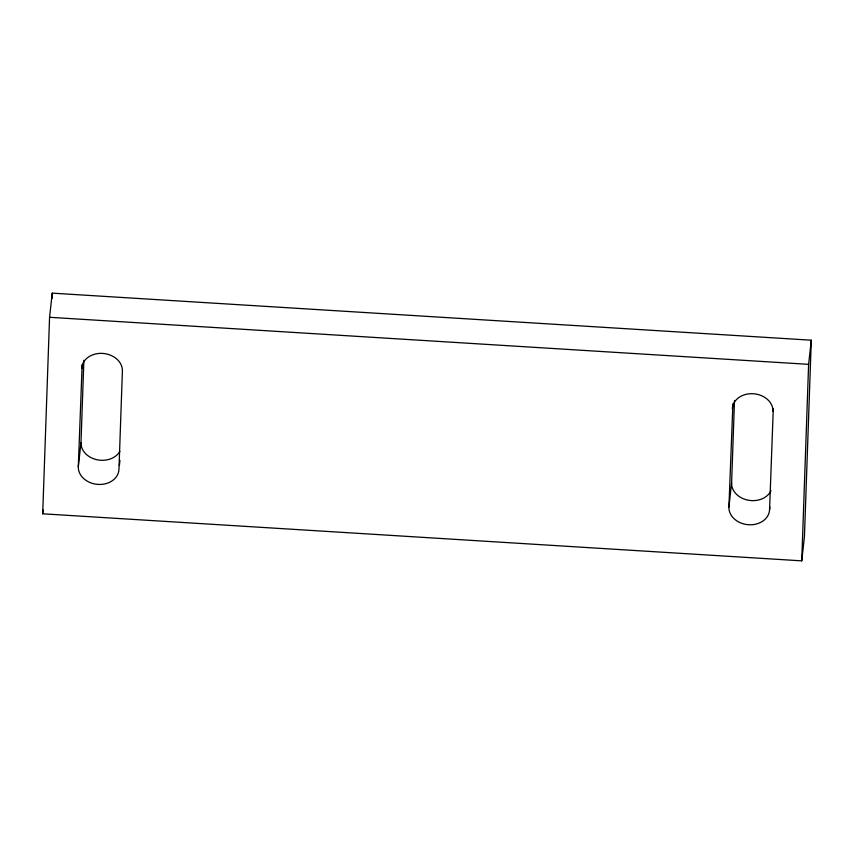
<?xml version="1.0" encoding="UTF-8"?>
<svg xmlns="http://www.w3.org/2000/svg" width="854" height="854" viewBox="0 0 854 854"><rect width="100%" height="100%" fill="white"/><g stroke="black" fill="none" stroke-linecap="round" stroke-linejoin="round"><path stroke-width="1.28" d="M42.7 513.798L49.564 317.293L52.254 293.146L811.3 340.202L804.436 536.707L801.746 560.854L42.7 513.798L43.127 509.987M52.073 298.452L52.254 293.146M81.728 368.522A20.389 16.365 6.4 0 1 102.64 353.407A20.389 16.365 6.4 0 1 122.4 371.042L118.962 469.294A20.389 16.365 6.4 0 1 98.061 484.41A20.389 16.365 6.4 0 1 78.301 466.775L82.155 364.711M78.301 466.775L80.991 442.628L83.873 360.303M769.86 507.084L769.571 509.624A20.389 16.365 6.4 0 1 748.67 524.74A20.389 16.365 6.4 0 1 728.91 507.105L732.913 403.771M728.91 507.105L731.6 482.958L734.483 400.633M769.571 509.624L773.286 408.831M801.746 560.854L808.61 364.348L811.3 340.202M119.389 465.483L119.955 460.402M49.564 317.293L808.61 364.348M119.891 451.318A20.389 16.365 6.4 0 1 96.801 459.708A20.389 16.365 6.4 0 1 80.991 442.628M771.002 490.676A20.389 16.365 6.4 0 1 748.061 500.177A20.389 16.365 6.4 0 1 731.6 482.958M732.337 408.852A20.389 16.365 6.4 0 1 753.249 393.737A20.389 16.365 6.4 0 1 773.009 411.372"/></g></svg>
